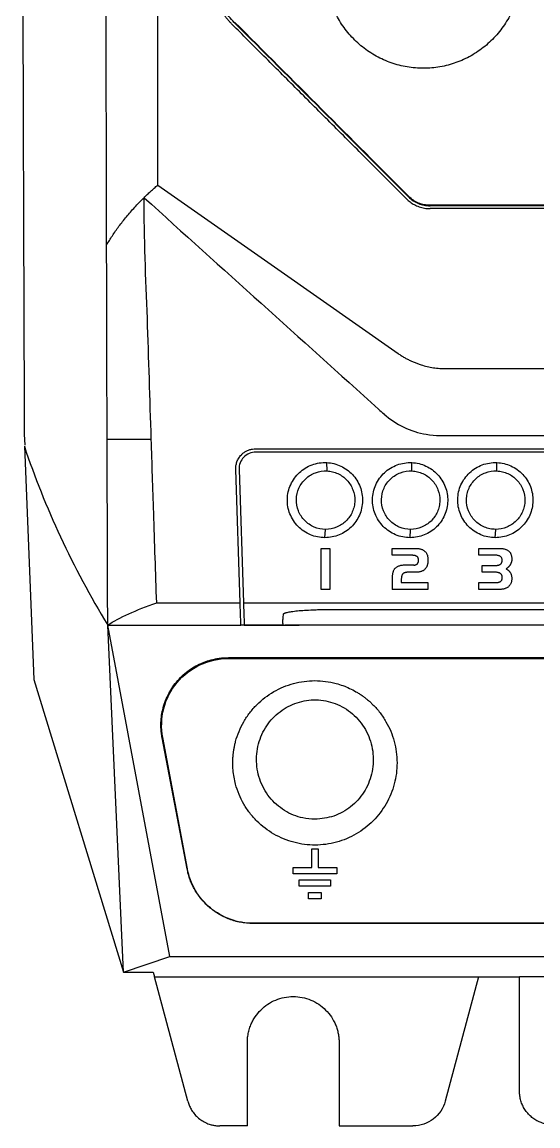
# Model space of a CAD drawing. Extents: x 86 to 639, y 68 to 658.
# Drawn here: x 287.3 to 318.3, y 308 to 374.1 of the extents above; entities that cross this region are included whole.
import ezdxf

# ---------------------------------------------------------------- set-up
doc = ezdxf.new("R2010")
doc.units = 0
doc.layers.get('0').update_dxf_attribs({"linetype": 'CONTINUOUS'})

msp = doc.modelspace()

# ---------------------------------------------------------------- linework, layer by layer
at = {"color": 7, "linetype": 'CONTINUOUS'}
for p, q in [((300.068, 374.104), (300.091, 374.126)), ((310.518, 363.654), (310.541, 363.676)), ((311.814, 363.149), (311.814, 363.118)), ((287.527, 348.783), (287.5, 349.432)), ((287.485, 348.713), (288.059, 334.749)), ((301.358, 348.564), (359.857, 348.564)), ((359.858, 348.364), (301.357, 348.364)), ((300.423, 339.342), (300.158, 347.324)), ((300.358, 347.331), (300.623, 339.342)), ((305.633, 347.236), (305.619, 347.735)), ((310.726, 347.236), (310.719, 347.736)), ((315.821, 347.237), (315.821, 347.736)), ((305.509, 343.238), (305.547, 343.738)), ((310.617, 343.238), (310.647, 343.738)), ((315.726, 343.238), (315.747, 343.738)), ((305.286, 340.136), (305.286, 342.598)), ((305.286, 342.598), (305.808, 342.598)), ((305.808, 342.598), (305.808, 340.136)), ((309.547, 342.182), (309.547, 342.598)), ((309.547, 342.598), (310.944, 342.598)), ((310.944, 342.598), (310.987, 342.598)), ((310.987, 342.598), (311.029, 342.596)), ((311.029, 342.596), (311.07, 342.592)), ((311.07, 342.592), (311.109, 342.588)), ((311.109, 342.588), (311.148, 342.583)), ((311.148, 342.583), (311.185, 342.576)), ((311.185, 342.576), (311.22, 342.568)), ((311.22, 342.568), (311.255, 342.559)), ((311.255, 342.559), (311.288, 342.548)), ((311.288, 342.548), (311.32, 342.536)), ((314.74, 342.189), (314.74, 342.598)), ((314.74, 342.598), (315.906, 342.598)), ((315.906, 342.598), (315.964, 342.598)), ((315.964, 342.598), (316.02, 342.595)), ((316.02, 342.595), (316.073, 342.592)), ((316.073, 342.592), (316.125, 342.587)), ((316.125, 342.587), (316.173, 342.58)), ((316.173, 342.58), (316.22, 342.572)), ((316.22, 342.572), (316.264, 342.562)), ((316.264, 342.562), (316.306, 342.552)), ((316.306, 342.552), (316.346, 342.539)), ((310.714, 342.182), (309.547, 342.182)), ((310.743, 342.182), (310.714, 342.182)), ((310.77, 342.181), (310.743, 342.182)), ((310.797, 342.179), (310.77, 342.181)), ((310.822, 342.177), (310.797, 342.179)), ((310.846, 342.174), (310.822, 342.177)), ((310.869, 342.17), (310.846, 342.174)), ((310.892, 342.166), (310.869, 342.17)), ((310.913, 342.162), (310.892, 342.166)), ((310.932, 342.156), (310.913, 342.162)), ((310.951, 342.15), (310.932, 342.156)), ((310.969, 342.143), (310.951, 342.15)), ((310.986, 342.136), (310.969, 342.143)), ((311.002, 342.128), (310.986, 342.136)), ((311.016, 342.12), (311.002, 342.128)), ((311.03, 342.11), (311.016, 342.12)), ((311.042, 342.101), (311.03, 342.11)), ((311.052, 342.092), (311.042, 342.101)), ((311.061, 342.082), (311.052, 342.092)), ((311.07, 342.071), (311.061, 342.082)), ((311.078, 342.06), (311.07, 342.071)), ((311.085, 342.048), (311.078, 342.06)), ((311.092, 342.035), (311.085, 342.048)), ((311.098, 342.022), (311.092, 342.035)), ((311.103, 342.008), (311.098, 342.022)), ((311.108, 341.993), (311.103, 342.008)), ((311.112, 341.978), (311.108, 341.993)), ((311.115, 341.962), (311.112, 341.978)), ((311.118, 341.945), (311.115, 341.962)), ((311.12, 341.928), (311.118, 341.945)), ((311.122, 341.91), (311.12, 341.928)), ((311.123, 341.891), (311.122, 341.91)), ((311.123, 341.872), (311.123, 341.891)), ((311.32, 342.536), (311.35, 342.523)), ((311.35, 342.523), (311.379, 342.509)), ((311.379, 342.509), (311.407, 342.493)), ((311.407, 342.493), (311.434, 342.477)), ((311.434, 342.477), (311.459, 342.459)), ((311.459, 342.459), (311.483, 342.44)), ((311.483, 342.44), (311.508, 342.417)), ((311.508, 342.417), (311.531, 342.393)), ((311.531, 342.393), (311.553, 342.368)), ((311.553, 342.368), (311.573, 342.341)), ((311.573, 342.341), (311.591, 342.313)), ((311.591, 342.313), (311.608, 342.284)), ((311.608, 342.284), (311.623, 342.252)), ((311.623, 342.252), (311.637, 342.22)), ((311.637, 342.22), (311.649, 342.186)), ((311.649, 342.186), (311.659, 342.15)), ((311.659, 342.15), (311.668, 342.113)), ((311.668, 342.113), (311.675, 342.075)), ((311.675, 342.075), (311.681, 342.035)), ((311.681, 342.035), (311.685, 341.994)), ((311.685, 341.994), (311.687, 341.951)), ((311.687, 341.951), (311.688, 341.907)), ((311.688, 341.907), (311.687, 341.863)), ((315.726, 342.189), (314.74, 342.189)), ((315.775, 342.188), (315.726, 342.189)), ((315.821, 342.184), (315.775, 342.188)), ((315.864, 342.178), (315.821, 342.184)), ((315.904, 342.17), (315.864, 342.178)), ((315.941, 342.158), (315.904, 342.17)), ((315.974, 342.145), (315.941, 342.158)), ((316.004, 342.129), (315.974, 342.145)), ((316.031, 342.111), (316.004, 342.129)), ((316.055, 342.091), (316.031, 342.111)), ((316.076, 342.068), (316.055, 342.091)), ((316.093, 342.042), (316.076, 342.068)), ((316.108, 342.014), (316.093, 342.042)), ((316.119, 341.984), (316.108, 342.014)), ((316.127, 341.951), (316.119, 341.984)), ((316.132, 341.916), (316.127, 341.951)), ((316.133, 341.879), (316.132, 341.916)), ((316.346, 342.539), (316.383, 342.525)), ((316.383, 342.525), (316.418, 342.51)), ((316.418, 342.51), (316.451, 342.493)), ((316.451, 342.493), (316.482, 342.475)), ((316.482, 342.475), (316.51, 342.455)), ((316.51, 342.455), (316.536, 342.434)), ((316.536, 342.434), (316.56, 342.411)), ((316.56, 342.411), (316.578, 342.391)), ((316.578, 342.391), (316.596, 342.369)), ((316.596, 342.369), (316.611, 342.346)), ((316.611, 342.346), (316.626, 342.322)), ((316.626, 342.322), (316.64, 342.297)), ((316.64, 342.297), (316.652, 342.27)), ((316.652, 342.27), (316.664, 342.243)), ((316.664, 342.243), (316.674, 342.214)), ((316.674, 342.214), (316.682, 342.183)), ((316.682, 342.183), (316.69, 342.152)), ((316.69, 342.152), (316.697, 342.119)), ((316.697, 342.119), (316.702, 342.086)), ((316.702, 342.086), (316.706, 342.051)), ((316.706, 342.051), (316.709, 342.015)), ((316.709, 342.015), (316.711, 341.977)), ((316.71, 341.898), (316.709, 341.878)), ((316.711, 341.918), (316.71, 341.898)), ((316.711, 341.977), (316.712, 341.939)), ((316.712, 341.939), (316.711, 341.918)), ((309.604, 341.233), (309.592, 341.2)), ((309.618, 341.264), (309.604, 341.233)), ((309.633, 341.294), (309.618, 341.264)), ((309.65, 341.322), (309.633, 341.294)), ((309.667, 341.348), (309.65, 341.322)), ((309.687, 341.372), (309.667, 341.348)), ((309.708, 341.395), (309.687, 341.372)), ((309.73, 341.416), (309.708, 341.395)), ((309.756, 341.438), (309.73, 341.416)), ((309.785, 341.459), (309.756, 341.438)), ((309.815, 341.477), (309.785, 341.459)), ((309.848, 341.495), (309.815, 341.477)), ((309.884, 341.511), (309.848, 341.495)), ((309.921, 341.526), (309.884, 341.511)), ((309.961, 341.539), (309.921, 341.526)), ((310.003, 341.551), (309.961, 341.539)), ((310.047, 341.562), (310.003, 341.551)), ((310.094, 341.571), (310.047, 341.562)), ((310.143, 341.579), (310.094, 341.571)), ((310.194, 341.585), (310.143, 341.579)), ((310.247, 341.59), (310.194, 341.585)), ((310.303, 341.594), (310.247, 341.59)), ((310.361, 341.596), (310.303, 341.594)), ((310.421, 341.596), (310.361, 341.596)), ((310.838, 341.596), (310.853, 341.597)), ((310.853, 341.597), (310.868, 341.597)), ((310.868, 341.597), (310.882, 341.599)), ((310.882, 341.599), (310.897, 341.601)), ((310.897, 341.601), (310.911, 341.603)), ((310.911, 341.603), (310.924, 341.607)), ((310.924, 341.607), (310.937, 341.61)), ((310.937, 341.61), (310.951, 341.615)), ((310.951, 341.615), (310.963, 341.62)), ((310.963, 341.62), (310.975, 341.625)), ((310.975, 341.625), (310.987, 341.631)), ((310.987, 341.631), (310.999, 341.638)), ((310.999, 341.638), (311.01, 341.645)), ((311.01, 341.645), (311.021, 341.653)), ((311.021, 341.653), (311.032, 341.661)), ((311.032, 341.661), (311.042, 341.67)), ((311.042, 341.67), (311.052, 341.68)), ((311.052, 341.68), (311.061, 341.69)), ((311.061, 341.69), (311.07, 341.7)), ((311.07, 341.7), (311.078, 341.711)), ((311.078, 341.711), (311.085, 341.722)), ((311.085, 341.722), (311.092, 341.733)), ((311.092, 341.733), (311.098, 341.745)), ((311.098, 341.745), (311.103, 341.758)), ((311.103, 341.758), (311.108, 341.77)), ((311.108, 341.77), (311.112, 341.784)), ((311.112, 341.784), (311.115, 341.797)), ((311.115, 341.797), (311.118, 341.811)), ((311.118, 341.811), (311.12, 341.826)), ((311.12, 341.826), (311.122, 341.84)), ((311.122, 341.84), (311.123, 341.856)), ((311.123, 341.856), (311.123, 341.872)), ((311.325, 341.229), (311.291, 341.216)), ((311.358, 341.244), (311.325, 341.229)), ((311.389, 341.261), (311.358, 341.244)), ((311.419, 341.279), (311.389, 341.261)), ((311.447, 341.299), (311.419, 341.279)), ((311.474, 341.32), (311.447, 341.299)), ((311.499, 341.343), (311.474, 341.32)), ((311.522, 341.367), (311.499, 341.343)), ((311.542, 341.391), (311.522, 341.367)), ((311.561, 341.415), (311.542, 341.391)), ((311.578, 341.442), (311.561, 341.415)), ((311.595, 341.469), (311.578, 341.442)), ((311.609, 341.498), (311.595, 341.469)), ((311.623, 341.529), (311.609, 341.498)), ((311.635, 341.561), (311.623, 341.529)), ((311.646, 341.594), (311.635, 341.561)), ((311.656, 341.628), (311.646, 341.594)), ((311.664, 341.664), (311.656, 341.628)), ((311.671, 341.701), (311.664, 341.664)), ((311.677, 341.739), (311.671, 341.701)), ((311.682, 341.779), (311.677, 341.739)), ((311.685, 341.82), (311.682, 341.779)), ((311.687, 341.863), (311.685, 341.82)), ((314.934, 341.166), (314.934, 341.575)), ((314.934, 341.575), (315.726, 341.575)), ((315.726, 341.575), (315.751, 341.575)), ((315.751, 341.575), (315.774, 341.576)), ((315.774, 341.576), (315.797, 341.577)), ((315.797, 341.577), (315.819, 341.579)), ((315.819, 341.579), (315.84, 341.581)), ((315.84, 341.581), (315.86, 341.584)), ((315.86, 341.584), (315.88, 341.587)), ((315.88, 341.587), (315.899, 341.591)), ((315.899, 341.591), (315.917, 341.595)), ((315.917, 341.595), (315.934, 341.6)), ((315.934, 341.6), (315.95, 341.605)), ((315.95, 341.605), (315.966, 341.611)), ((315.966, 341.611), (315.98, 341.617)), ((315.98, 341.617), (315.994, 341.624)), ((315.994, 341.624), (316.007, 341.631)), ((316.007, 341.631), (316.02, 341.639)), ((316.02, 341.639), (316.033, 341.648)), ((316.033, 341.648), (316.046, 341.659)), ((316.046, 341.659), (316.058, 341.67)), ((316.058, 341.67), (316.069, 341.681)), ((316.069, 341.681), (316.08, 341.694)), ((316.08, 341.694), (316.089, 341.707)), ((316.089, 341.707), (316.097, 341.721)), ((316.097, 341.721), (316.105, 341.736)), ((316.105, 341.736), (316.111, 341.751)), ((316.111, 341.751), (316.117, 341.767)), ((316.117, 341.767), (316.122, 341.784)), ((316.122, 341.784), (316.126, 341.801)), ((316.126, 341.801), (316.129, 341.82)), ((316.129, 341.82), (316.131, 341.838)), ((316.131, 341.838), (316.133, 341.858)), ((316.133, 341.858), (316.133, 341.879)), ((316.404, 341.383), (316.384, 341.367)), ((316.384, 341.367), (316.399, 341.358)), ((316.399, 341.358), (316.415, 341.35)), ((316.423, 341.398), (316.404, 341.383)), ((316.415, 341.35), (316.43, 341.34)), ((316.441, 341.414), (316.423, 341.398)), ((316.43, 341.34), (316.445, 341.331)), ((316.46, 341.43), (316.441, 341.414)), ((316.445, 341.331), (316.459, 341.321)), ((316.459, 341.321), (316.473, 341.31)), ((316.477, 341.446), (316.46, 341.43)), ((316.473, 341.31), (316.487, 341.3)), ((316.494, 341.462), (316.477, 341.446)), ((316.487, 341.3), (316.5, 341.289)), ((316.51, 341.479), (316.494, 341.462)), ((316.5, 341.289), (316.513, 341.277)), ((316.526, 341.495), (316.51, 341.479)), ((316.513, 341.277), (316.526, 341.265)), ((316.541, 341.512), (316.526, 341.495)), ((316.526, 341.265), (316.538, 341.253)), ((316.538, 341.253), (316.55, 341.241)), ((316.555, 341.529), (316.541, 341.512)), ((316.55, 341.241), (316.562, 341.228)), ((316.569, 341.546), (316.555, 341.529)), ((316.562, 341.228), (316.573, 341.215)), ((316.582, 341.563), (316.569, 341.546)), ((316.595, 341.581), (316.582, 341.563)), ((316.607, 341.598), (316.595, 341.581)), ((316.618, 341.616), (316.607, 341.598)), ((316.629, 341.633), (316.618, 341.616)), ((316.639, 341.651), (316.629, 341.633)), ((316.648, 341.669), (316.639, 341.651)), ((316.657, 341.688), (316.648, 341.669)), ((316.665, 341.706), (316.657, 341.688)), ((316.672, 341.725), (316.665, 341.706)), ((316.679, 341.743), (316.672, 341.725)), ((316.685, 341.762), (316.679, 341.743)), ((316.691, 341.781), (316.685, 341.762)), ((316.696, 341.8), (316.691, 341.781)), ((316.7, 341.82), (316.696, 341.8)), ((316.703, 341.839), (316.7, 341.82)), ((316.706, 341.859), (316.703, 341.839)), ((316.709, 341.878), (316.706, 341.859)), ((309.549, 340.968), (309.547, 340.923)), ((309.547, 340.923), (309.547, 340.877)), ((309.547, 340.877), (309.547, 340.136)), ((309.553, 341.011), (309.549, 340.968)), ((309.558, 341.052), (309.553, 341.011)), ((309.564, 341.091), (309.558, 341.052)), ((309.572, 341.129), (309.564, 341.091)), ((309.581, 341.166), (309.572, 341.129)), ((309.592, 341.2), (309.581, 341.166)), ((310.087, 340.739), (310.086, 340.704)), ((310.086, 340.704), (310.086, 340.552)), ((310.088, 340.773), (310.087, 340.739)), ((310.09, 340.805), (310.088, 340.773)), ((310.092, 340.836), (310.09, 340.805)), ((310.096, 340.865), (310.092, 340.836)), ((310.1, 340.892), (310.096, 340.865)), ((310.105, 340.918), (310.1, 340.892)), ((310.111, 340.942), (310.105, 340.918)), ((310.118, 340.965), (310.111, 340.942)), ((310.125, 340.986), (310.118, 340.965)), ((310.134, 341.006), (310.125, 340.986)), ((310.143, 341.024), (310.134, 341.006)), ((310.153, 341.04), (310.143, 341.024)), ((310.163, 341.055), (310.153, 341.04)), ((310.175, 341.068), (310.163, 341.055)), ((310.187, 341.08), (310.175, 341.068)), ((310.2, 341.09), (310.187, 341.08)), ((310.214, 341.1), (310.2, 341.09)), ((310.228, 341.109), (310.214, 341.1)), ((310.244, 341.117), (310.228, 341.109)), ((310.26, 341.125), (310.244, 341.117)), ((310.277, 341.132), (310.26, 341.125)), ((310.295, 341.138), (310.277, 341.132)), ((310.314, 341.144), (310.295, 341.138)), ((310.334, 341.149), (310.314, 341.144)), ((310.354, 341.154), (310.334, 341.149)), ((310.376, 341.157), (310.354, 341.154)), ((310.398, 341.161), (310.376, 341.157)), ((310.421, 341.163), (310.398, 341.161)), ((310.445, 341.165), (310.421, 341.163)), ((310.47, 341.166), (310.445, 341.165)), ((310.496, 341.166), (310.47, 341.166)), ((310.958, 341.166), (310.496, 341.166)), ((311.005, 341.167), (310.958, 341.166)), ((311.051, 341.169), (311.005, 341.167)), ((311.095, 341.173), (311.051, 341.169)), ((311.137, 341.178), (311.095, 341.173)), ((311.178, 341.185), (311.137, 341.178)), ((311.217, 341.194), (311.178, 341.185)), ((311.255, 341.204), (311.217, 341.194)), ((311.291, 341.216), (311.255, 341.204)), ((315.738, 341.166), (314.934, 341.166)), ((315.761, 341.166), (315.738, 341.166)), ((315.783, 341.165), (315.761, 341.166)), ((315.805, 341.163), (315.783, 341.165)), ((315.827, 341.161), (315.805, 341.163)), ((315.847, 341.159), (315.827, 341.161)), ((315.867, 341.155), (315.847, 341.159)), ((315.887, 341.151), (315.867, 341.155)), ((315.906, 341.147), (315.887, 341.151)), ((315.893, 340.558), (315.912, 340.563)), ((315.924, 341.142), (315.906, 341.147)), ((315.912, 340.563), (315.931, 340.567)), ((315.941, 341.136), (315.924, 341.142)), ((315.931, 340.567), (315.948, 340.572)), ((315.958, 341.13), (315.941, 341.136)), ((315.948, 340.572), (315.965, 340.578)), ((315.975, 341.123), (315.958, 341.13)), ((315.965, 340.578), (315.982, 340.585)), ((315.99, 341.116), (315.975, 341.123)), ((315.982, 340.585), (315.997, 340.591)), ((316.006, 341.108), (315.99, 341.116)), ((315.997, 340.591), (316.012, 340.599)), ((316.02, 341.099), (316.006, 341.108)), ((316.012, 340.599), (316.026, 340.607)), ((316.034, 341.09), (316.02, 341.099)), ((316.026, 340.607), (316.04, 340.616)), ((316.048, 341.08), (316.034, 341.09)), ((316.04, 340.616), (316.052, 340.625)), ((316.06, 341.07), (316.048, 341.08)), ((316.052, 340.625), (316.064, 340.635)), ((316.071, 341.059), (316.06, 341.07)), ((316.064, 340.635), (316.075, 340.645)), ((316.082, 341.047), (316.071, 341.059)), ((316.075, 340.645), (316.085, 340.657)), ((316.092, 341.034), (316.082, 341.047)), ((316.085, 340.657), (316.094, 340.669)), ((316.101, 341.021), (316.092, 341.034)), ((316.094, 340.669), (316.103, 340.682)), ((316.109, 341.008), (316.101, 341.021)), ((316.103, 340.682), (316.111, 340.696)), ((316.116, 340.994), (316.109, 341.008)), ((316.111, 340.696), (316.118, 340.711)), ((316.123, 340.978), (316.116, 340.994)), ((316.118, 340.711), (316.124, 340.726)), ((316.128, 340.963), (316.123, 340.978)), ((316.124, 340.726), (316.129, 340.742)), ((316.133, 340.946), (316.128, 340.963)), ((316.129, 340.742), (316.133, 340.759)), ((316.137, 340.93), (316.133, 340.946)), ((316.133, 340.759), (316.137, 340.777)), ((316.14, 340.912), (316.137, 340.93)), ((316.137, 340.777), (316.14, 340.795)), ((316.142, 340.894), (316.14, 340.912)), ((316.14, 340.795), (316.142, 340.815)), ((316.143, 340.875), (316.142, 340.894)), ((316.142, 340.815), (316.143, 340.835)), ((316.144, 340.856), (316.143, 340.875)), ((316.143, 340.835), (316.144, 340.856)), ((316.573, 341.215), (316.584, 341.201)), ((316.584, 341.201), (316.595, 341.187)), ((316.595, 341.187), (316.609, 341.166)), ((316.609, 341.166), (316.622, 341.145)), ((316.622, 341.145), (316.635, 341.124)), ((316.635, 341.124), (316.646, 341.102)), ((316.646, 341.102), (316.657, 341.079)), ((316.657, 341.079), (316.666, 341.055)), ((316.666, 341.055), (316.675, 341.031)), ((316.675, 341.031), (316.683, 341.007)), ((316.689, 340.593), (316.68, 340.558)), ((316.683, 341.007), (316.689, 340.982)), ((316.689, 340.982), (316.695, 340.957)), ((316.698, 340.63), (316.689, 340.593)), ((316.695, 340.957), (316.7, 340.931)), ((316.704, 340.669), (316.698, 340.63)), ((316.7, 340.931), (316.704, 340.904)), ((316.704, 340.904), (316.707, 340.877)), ((316.708, 340.708), (316.704, 340.669)), ((316.707, 340.877), (316.71, 340.849)), ((316.711, 340.749), (316.708, 340.708)), ((316.71, 340.849), (316.711, 340.821)), ((316.711, 340.821), (316.712, 340.792)), ((316.712, 340.792), (316.711, 340.749)), ((305.808, 340.136), (305.286, 340.136)), ((311.677, 340.136), (309.547, 340.136)), ((310.086, 340.552), (311.677, 340.552)), ((311.677, 340.552), (311.677, 340.136)), ((314.74, 340.136), (314.74, 340.545)), ((314.74, 340.545), (315.738, 340.545)), ((315.957, 340.136), (314.74, 340.136)), ((315.738, 340.545), (315.762, 340.545)), ((315.762, 340.545), (315.786, 340.546)), ((315.786, 340.546), (315.809, 340.547)), ((315.809, 340.547), (315.831, 340.549)), ((315.831, 340.549), (315.852, 340.552)), ((315.852, 340.552), (315.873, 340.555)), ((315.873, 340.555), (315.893, 340.558)), ((315.998, 340.136), (315.957, 340.136)), ((316.038, 340.138), (315.998, 340.136)), ((316.077, 340.141), (316.038, 340.138)), ((316.115, 340.145), (316.077, 340.141)), ((316.152, 340.15), (316.115, 340.145)), ((316.188, 340.156), (316.152, 340.15)), ((316.223, 340.163), (316.188, 340.156)), ((316.257, 340.172), (316.223, 340.163)), ((316.289, 340.181), (316.257, 340.172)), ((316.32, 340.192), (316.289, 340.181)), ((316.351, 340.204), (316.32, 340.192)), ((316.38, 340.217), (316.351, 340.204)), ((316.408, 340.231), (316.38, 340.217)), ((316.435, 340.247), (316.408, 340.231)), ((316.461, 340.263), (316.435, 340.247)), ((316.486, 340.281), (316.461, 340.263)), ((316.513, 340.302), (316.486, 340.281)), ((316.539, 340.325), (316.513, 340.302)), ((316.563, 340.349), (316.539, 340.325)), ((316.585, 340.375), (316.563, 340.349)), ((316.605, 340.401), (316.585, 340.375)), ((316.623, 340.43), (316.605, 340.401)), ((316.64, 340.46), (316.623, 340.43)), ((316.655, 340.491), (316.64, 340.46)), ((316.668, 340.524), (316.655, 340.491)), ((316.68, 340.558), (316.668, 340.524)), ((292.485, 337.998), (300.467, 337.998)), ((296.213, 318.138), (292.485, 337.998)), ((293.42, 317.208), (292.485, 337.998)), ((303.019, 337.998), (300.467, 337.998)), ((358.981, 337.998), (303.108, 337.998)), ((358.119, 337.997), (303.973, 337.997)), ((299.716, 336.051), (357.515, 336.051)), ((299.716, 336.051), (299.716, 335.998)), ((299.716, 335.998), (357.515, 335.998)), ((288.059, 334.749), (293.42, 317.208)), ((295.745, 331.253), (295.785, 331.26)), ((297.241, 323.396), (295.745, 331.253)), ((297.26, 323.4), (295.785, 331.26)), ((304.719, 324.606), (305.094, 324.606)), ((304.719, 323.481), (304.719, 324.606)), ((305.094, 324.606), (305.094, 323.481)), ((297.241, 323.396), (297.26, 323.4)), ((303.594, 323.106), (303.594, 323.481)), ((303.594, 323.481), (304.719, 323.481)), ((305.094, 323.481), (306.219, 323.481)), ((306.219, 323.481), (306.219, 323.106)), ((306.219, 323.106), (303.594, 323.106)), ((303.969, 322.356), (303.969, 322.731)), ((303.969, 322.731), (305.844, 322.731)), ((305.844, 322.731), (305.844, 322.356)), ((305.844, 322.356), (303.969, 322.356)), ((304.531, 321.606), (304.531, 321.981)), ((304.531, 321.981), (305.281, 321.981)), ((305.281, 321.606), (304.531, 321.606)), ((305.281, 321.981), (305.281, 321.606)), ((301.192, 320.127), (301.192, 320.138)), ((356.039, 320.138), (301.192, 320.138)), ((356.039, 320.127), (301.192, 320.127)), ((293.42, 317.208), (296.213, 318.138)), ((296.213, 318.138), (361, 318.138)), ((295.288, 316.928), (314.715, 316.928)), ((297.284, 309.481), (295.288, 316.928)), ((314.715, 316.928), (312.719, 309.481)), ((317.177, 310.068), (317.177, 316.928)), ((340.037, 316.928), (317.177, 316.928)), ((300.857, 307.998), (300.857, 312.998)), ((306.357, 312.998), (306.357, 307.998)), ((300.857, 307.998), (299.216, 307.998)), ((306.357, 307.998), (310.787, 307.998))]:
    msp.add_line(p, q, dxfattribs=at)
for p, q in [((302.974, 338.105), (302.974, 337.998)), ((293.42, 317.208), (295.208, 317.208)), ((295.208, 317.208), (295.288, 316.928)), ((314.715, 316.928), (317.177, 316.928))]:
    msp.add_line(p, q)
at = {"color": 7, "linetype": 'CONTINUOUS', "flags": 128}
msp.add_lwpolyline([(295.485, 364.364), (302.683, 359.325), (309.903, 354.268)], dxfattribs=at)
at = {"color": 7, "linetype": 'CONTINUOUS'}
for points, knots in [([(295.485, 364.364), (295.485, 365.089), (295.485, 366.655), (295.485, 369.177), (295.485, 372.046), (295.485, 375.263), (295.485, 378.828), (295.485, 382.74), (295.485, 387), (295.485, 391.608), (295.485, 396.563), (295.485, 401.865), (295.486, 406.819), (295.486, 411.308), (295.486, 415.217), (295.486, 419.124), (295.486, 423.029), (295.486, 426.931), (295.486, 430.83), (295.486, 434.725), (295.486, 438.616), (295.486, 442.502), (295.485, 446.385), (295.485, 448.968), (295.485, 450.26)], [0, 0, 0, 0, 0.0252983, 0.0546273, 0.0879869, 0.1253769, 0.1667975, 0.2122489, 0.2617316, 0.3152469, 0.3727966, 0.4343818, 0.5000013, 0.545461, 0.5909202, 0.6363784, 0.6818353, 0.7272907, 0.7727445, 0.8181969, 0.8636482, 0.9090987, 0.9545491, 1, 1, 1, 1]), ([(292.417, 360.769), (292.416, 361.328), (292.413, 362.492), (292.409, 364.307), (292.405, 366.261), (292.401, 368.354), (292.396, 370.586), (292.392, 372.957), (292.388, 375.467), (292.384, 378.117), (292.379, 381.542), (292.374, 385.741), (292.37, 390.712), (292.367, 395.814), (292.366, 400.49), (292.366, 404.695), (292.367, 408.387), (292.369, 412.077), (292.371, 415.767), (292.374, 419.455), (292.378, 423.14), (292.382, 426.823), (292.387, 430.503), (292.393, 434.18), (292.399, 437.852), (292.404, 440.297), (292.406, 441.519)], [0, 0, 0, 0, 0.020898, 0.043502, 0.067812, 0.093828, 0.121551, 0.150979, 0.182113, 0.214953, 0.249498, 0.309369, 0.370826, 0.433869, 0.498501, 0.544091, 0.589683, 0.635276, 0.68087, 0.726464, 0.772058, 0.817651, 0.863243, 0.908833, 0.954419, 1, 1, 1, 1]), ([(287.5, 349.432), (287.497, 350.251), (287.491, 351.876), (287.482, 354.298), (287.473, 356.687), (287.465, 359.042), (287.457, 361.364), (287.449, 363.652), (287.435, 367.795), (287.417, 373.712), (287.396, 381.341), (287.378, 388.726), (287.367, 394.492), (287.36, 398.71), (287.356, 401.437), (287.352, 404.139), (287.349, 406.817), (287.348, 408.595), (287.347, 409.48)], [0, 0, 0, 0, 0.041372, 0.082141, 0.122308, 0.161873, 0.200839, 0.239205, 0.276972, 0.409013, 0.535936, 0.658276, 0.77694, 0.822429, 0.867476, 0.912083, 0.956257, 1, 1, 1, 1]), ([(299.95, 373.985), (299.904, 374.032), (299.812, 374.126), (299.681, 374.274), (299.556, 374.426), (299.437, 374.583), (299.269, 374.825), (299.067, 375.161), (298.858, 375.602), (298.693, 376.063), (298.587, 376.486), (298.525, 376.863), (298.491, 377.191), (298.487, 377.41), (298.485, 377.52)], [0, 0, 0, 0, 0.05048, 0.100794, 0.151019, 0.201237, 0.251526, 0.375866, 0.500085, 0.624339, 0.748588, 0.832355, 0.916035, 1, 1, 1, 1]), ([(300.069, 374.104), (299.857, 374.341), (299.435, 374.813), (298.996, 375.659), (298.707, 376.569), (298.671, 377.202), (298.653, 377.52)], [0, 0, 0, 0, 0.251469, 0.500073, 0.748619, 1, 1, 1, 1]), ([(317.019, 375.554), (316.906, 375.235), (316.68, 374.6), (316.143, 373.742), (315.487, 372.983), (314.708, 372.351), (313.838, 371.858), (312.899, 371.524), (311.92, 371.352), (310.928, 371.35), (309.951, 371.513), (309.016, 371.841), (308.147, 372.319), (307.371, 372.939), (306.703, 373.681), (306.171, 374.526), (305.898, 375.17), (305.79, 375.515), (305.781, 375.543)], [0, 0, 0, 0, 0.0674983, 0.1342106, 0.2009212, 0.2674503, 0.3339777, 0.4001167, 0.4662547, 0.5320991, 0.5979438, 0.6637221, 0.729502, 0.7954721, 0.8614442, 0.9277786, 0.9941144, 1, 1, 1, 1]), ([(310.399, 363.535), (310.016, 363.919), (309.256, 364.678), (308.129, 365.805), (307.026, 366.909), (305.945, 367.989), (304.889, 369.046), (303.856, 370.079), (302.846, 371.089), (301.86, 372.075), (300.897, 373.038), (300.263, 373.672), (299.95, 373.985)], [0, 0, 0, 0, 0.109978, 0.21773, 0.323261, 0.426574, 0.527671, 0.626554, 0.723227, 0.817691, 0.909948, 1, 1, 1, 1]), ([(310.518, 363.654), (308.779, 365.395), (305.292, 368.884), (301.812, 372.361), (300.068, 374.104)], [0, 0, 0, 0, 0.4989844, 1, 1, 1, 1]), ([(310.541, 363.676), (308.801, 365.417), (305.315, 368.906), (301.835, 372.384), (300.091, 374.126)], [0, 0, 0, 0, 0.498982, 1, 1, 1, 1]), ([(294.661, 363.606), (294.726, 363.669), (294.855, 363.795), (295.058, 363.984), (295.267, 364.174), (295.412, 364.301), (295.485, 364.364)], [0, 0, 0, 0, 0.247101, 0.496133, 0.747098, 1, 1, 1, 1]), ([(292.417, 360.769), (292.472, 360.862), (292.582, 361.049), (292.763, 361.33), (292.954, 361.612), (293.158, 361.895), (293.375, 362.178), (293.604, 362.463), (293.847, 362.748), (294.104, 363.034), (294.374, 363.32), (294.565, 363.511), (294.661, 363.606)], [0, 0, 0, 0, 0.097348, 0.195288, 0.293817, 0.392935, 0.492641, 0.592935, 0.693817, 0.795288, 0.897348, 1, 1, 1, 1]), ([(294.661, 363.606), (299.344, 359.39), (304.035, 355.168), (308.836, 350.842), (308.943, 350.745), (309.051, 350.648)], [0, 0, 0, 0, 3.802972, 3.802972, 3.89016, 3.89016, 3.89016, 3.89016]), ([(310.399, 363.535), (310.433, 363.503), (310.502, 363.437), (310.614, 363.347), (310.736, 363.262), (310.866, 363.186), (311.006, 363.117), (311.154, 363.059), (311.31, 363.012), (311.472, 362.976), (311.641, 362.954), (311.756, 362.951), (311.814, 362.949)], [0, 0, 0, 0, 0.089244, 0.180866, 0.274872, 0.371266, 0.470053, 0.571236, 0.674819, 0.780805, 0.889198, 1, 1, 1, 1]), ([(310.518, 363.654), (310.609, 363.574), (310.788, 363.413), (311.109, 363.247), (311.454, 363.138), (311.693, 363.124), (311.814, 363.118)], [0, 0, 0, 0, 0.25116, 0.49979, 0.748543, 1, 1, 1, 1]), ([(311.814, 363.149), (311.695, 363.156), (311.46, 363.169), (311.121, 363.277), (310.806, 363.44), (310.629, 363.597), (310.541, 363.677)], [0, 0, 0, 0, 0.251472, 0.500214, 0.748832, 1, 1, 1, 1]), ([(328.607, 363.149), (325.808, 363.149), (320.202, 363.149), (314.613, 363.149), (311.814, 363.149)], [0, 0, 0, 0, 0.499113, 1, 1, 1, 1]), ([(324.107, 363.118), (322.053, 363.118), (317.949, 363.118), (313.857, 363.118), (311.814, 363.118)], [0, 0, 0, 0, 0.5005051, 1, 1, 1, 1]), ([(328.607, 362.949), (328.174, 362.949), (327.309, 362.949), (326.012, 362.949), (324.716, 362.949), (323.421, 362.949), (322.127, 362.949), (320.834, 362.949), (319.541, 362.949), (318.25, 362.949), (316.96, 362.949), (315.672, 362.949), (314.384, 362.949), (313.098, 362.949), (312.242, 362.949), (311.814, 362.949)], [0, 0, 0, 0, 0.077159, 0.154278, 0.231357, 0.308396, 0.385396, 0.462357, 0.539279, 0.616162, 0.693007, 0.769813, 0.84658, 0.923309, 1, 1, 1, 1]), ([(309.903, 354.269), (309.964, 354.227), (310.085, 354.145), (310.272, 354.032), (310.463, 353.927), (310.659, 353.83), (310.859, 353.743), (311.062, 353.664), (311.321, 353.576), (311.637, 353.489), (312.011, 353.418), (312.39, 353.373), (312.644, 353.367), (312.771, 353.364)], [0, 0, 0, 0, 0.071863, 0.143379, 0.214687, 0.285926, 0.357236, 0.428755, 0.500621, 0.625726, 0.750171, 0.874686, 1, 1, 1, 1]), ([(312.771, 353.364), (313.209, 353.364), (314.084, 353.364), (315.399, 353.364), (316.715, 353.364), (318.032, 353.364), (319.35, 353.364), (320.67, 353.364), (321.99, 353.364), (323.312, 353.365), (324.634, 353.365), (325.958, 353.365), (327.282, 353.365), (328.165, 353.365), (328.607, 353.365)], [0, 0, 0, 0, 0.083103, 0.166248, 0.249434, 0.332663, 0.415932, 0.499244, 0.582597, 0.665993, 0.749431, 0.832911, 0.916434, 1, 1, 1, 1]), ([(309.051, 350.648), (309.051, 350.647), (309.051, 350.647), (309.757, 350.011), (310.649, 349.588), (311.853, 349.386), (312.125, 349.363), (312.397, 349.363), (312.398, 349.363), (312.398, 349.363)], [3.8901602, 3.8901602, 3.8901602, 3.8901602, 3.8902789, 3.8902789, 4.4621868, 4.4621868, 4.6260428, 4.6260428, 4.6261571, 4.6261571, 4.6261571, 4.6261571]), ([(295.42, 339.342), (295.359, 341.139), (295.249, 344.404), (295.143, 347.669), (295.095, 349.138)], [0, 0, 0, 0, 0.550271, 1, 1, 1, 1]), ([(300.158, 347.324), (300.158, 347.363), (300.157, 347.44), (300.171, 347.555), (300.195, 347.668), (300.243, 347.821), (300.334, 348.008), (300.475, 348.187), (300.628, 348.323), (300.786, 348.425), (300.963, 348.504), (301.158, 348.555), (301.291, 348.561), (301.358, 348.564)], [0, 0, 0, 0, 0.060347, 0.120102, 0.179832, 0.240102, 0.369953, 0.500063, 0.593729, 0.68761, 0.792131, 0.895279, 1, 1, 1, 1]), ([(301.357, 348.364), (301.223, 348.364), (301.091, 348.337), (300.845, 348.233), (300.732, 348.156), (300.547, 347.965), (300.473, 347.85), (300.377, 347.601), (300.353, 347.466), (300.358, 347.331)], [0, 0, 0, 0, 0.25, 0.25, 0.5, 0.5, 0.75, 0.75, 1, 1, 1, 1]), ([(305.509, 343.238), (305.358, 343.238), (305.21, 343.253), (304.918, 343.312), (304.773, 343.356), (304.497, 343.472), (304.366, 343.543), (304.119, 343.711), (304.002, 343.808), (303.689, 344.128), (303.522, 344.385), (303.357, 344.801), (303.316, 344.947), (303.263, 345.243), (303.252, 345.392), (303.259, 345.691), (303.278, 345.842), (303.345, 346.134), (303.392, 346.275), (303.578, 346.687), (303.756, 346.933), (304.086, 347.24), (304.205, 347.33), (304.46, 347.485), (304.597, 347.551), (305.017, 347.704), (305.318, 347.75), (305.619, 347.735)], [0, 0, 0, 0, 0.0625, 0.0625, 0.125, 0.125, 0.1875, 0.1875, 0.25, 0.25, 0.375, 0.375, 0.4375, 0.4375, 0.5, 0.5, 0.5625, 0.5625, 0.625, 0.625, 0.75, 0.75, 0.8125, 0.8125, 0.875, 0.875, 1, 1, 1, 1]), ([(305.547, 343.738), (305.313, 343.738), (305.081, 343.785), (304.655, 343.965), (304.456, 344.101), (304.133, 344.432), (304.003, 344.632), (303.834, 345.064), (303.792, 345.301), (303.804, 345.765), (303.857, 345.998), (304.001, 346.315), (304.06, 346.418), (304.196, 346.606), (304.272, 346.693), (304.529, 346.93), (304.73, 347.053), (305.168, 347.212), (305.399, 347.248), (305.633, 347.236)], [0, 0, 0, 0, 0.125, 0.125, 0.25, 0.25, 0.375, 0.375, 0.5, 0.5, 0.625, 0.625, 0.6875, 0.6875, 0.75, 0.75, 0.875, 0.875, 1, 1, 1, 1]), ([(305.619, 347.735), (305.765, 347.728), (305.908, 347.707), (306.189, 347.638), (306.328, 347.589), (306.591, 347.467), (306.715, 347.394), (306.95, 347.224), (307.06, 347.126), (307.356, 346.81), (307.513, 346.557), (307.718, 346.017), (307.769, 345.723), (307.759, 345.289), (307.741, 345.143), (307.678, 344.859), (307.633, 344.722), (307.516, 344.456), (307.445, 344.327), (307.28, 344.089), (307.187, 343.979), (306.873, 343.674), (306.628, 343.513), (306.223, 343.349), (306.084, 343.308), (305.801, 343.253), (305.655, 343.238), (305.509, 343.238)], [0, 0, 0, 0, 0.0625, 0.0625, 0.125, 0.125, 0.1875, 0.1875, 0.25, 0.25, 0.375, 0.375, 0.5, 0.5, 0.5625, 0.5625, 0.625, 0.625, 0.6875, 0.6875, 0.75, 0.75, 0.875, 0.875, 0.9375, 0.9375, 1, 1, 1, 1]), ([(305.633, 347.236), (305.747, 347.23), (305.858, 347.214), (306.075, 347.16), (306.182, 347.123), (306.387, 347.028), (306.484, 346.971), (306.666, 346.839), (306.752, 346.763), (306.905, 346.598), (306.973, 346.509), (307.093, 346.317), (307.143, 346.214), (307.263, 345.899), (307.302, 345.671), (307.294, 345.333), (307.28, 345.22), (307.231, 344.999), (307.196, 344.892), (307.106, 344.685), (307.05, 344.585), (306.922, 344.4), (306.85, 344.314), (306.607, 344.077), (306.416, 343.952), (305.996, 343.781), (305.774, 343.738), (305.547, 343.738)], [0, 0, 0, 0, 0.0625, 0.0625, 0.125, 0.125, 0.1875, 0.1875, 0.25, 0.25, 0.3125, 0.3125, 0.375, 0.375, 0.5, 0.5, 0.5625, 0.5625, 0.625, 0.625, 0.6875, 0.6875, 0.75, 0.75, 0.875, 0.875, 1, 1, 1, 1]), ([(310.617, 343.238), (310.466, 343.238), (310.318, 343.253), (310.027, 343.312), (309.882, 343.356), (309.606, 343.472), (309.475, 343.543), (309.228, 343.71), (309.111, 343.807), (308.799, 344.126), (308.632, 344.383), (308.467, 344.798), (308.425, 344.944), (308.372, 345.239), (308.361, 345.388), (308.367, 345.686), (308.386, 345.837), (308.452, 346.129), (308.499, 346.27), (308.683, 346.682), (308.86, 346.928), (309.189, 347.235), (309.307, 347.325), (309.561, 347.481), (309.698, 347.548), (310.117, 347.702), (310.418, 347.749), (310.719, 347.736)], [0, 0, 0, 0, 0.0625, 0.0625, 0.125, 0.125, 0.1875, 0.1875, 0.25, 0.25, 0.375, 0.375, 0.4375, 0.4375, 0.5, 0.5, 0.5625, 0.5625, 0.625, 0.625, 0.75, 0.75, 0.8125, 0.8125, 0.875, 0.875, 1, 1, 1, 1]), ([(310.647, 343.738), (310.413, 343.738), (310.182, 343.785), (309.756, 343.965), (309.556, 344.1), (309.233, 344.431), (309.104, 344.631), (308.934, 345.061), (308.892, 345.298), (308.903, 345.761), (308.956, 345.993), (309.098, 346.311), (309.157, 346.413), (309.292, 346.602), (309.368, 346.688), (309.624, 346.927), (309.824, 347.05), (310.262, 347.211), (310.493, 347.247), (310.726, 347.236)], [0, 0, 0, 0, 0.125, 0.125, 0.25, 0.25, 0.375, 0.375, 0.5, 0.5, 0.625, 0.625, 0.6875, 0.6875, 0.75, 0.75, 0.875, 0.875, 1, 1, 1, 1]), ([(310.719, 347.736), (310.865, 347.729), (311.009, 347.709), (311.29, 347.641), (311.429, 347.592), (311.693, 347.47), (311.818, 347.397), (312.053, 347.228), (312.164, 347.131), (312.461, 346.814), (312.619, 346.562), (312.826, 346.022), (312.877, 345.728), (312.867, 345.294), (312.85, 345.147), (312.787, 344.863), (312.743, 344.726), (312.627, 344.459), (312.555, 344.33), (312.391, 344.092), (312.297, 343.981), (311.983, 343.675), (311.738, 343.514), (311.332, 343.349), (311.194, 343.308), (310.91, 343.253), (310.764, 343.238), (310.617, 343.238)], [0, 0, 0, 0, 0.0625, 0.0625, 0.125, 0.125, 0.1875, 0.1875, 0.25, 0.25, 0.375, 0.375, 0.5, 0.5, 0.5625, 0.5625, 0.625, 0.625, 0.6875, 0.6875, 0.75, 0.75, 0.875, 0.875, 0.9375, 0.9375, 1, 1, 1, 1]), ([(310.726, 347.236), (310.84, 347.231), (310.951, 347.215), (311.169, 347.162), (311.277, 347.125), (311.482, 347.03), (311.579, 346.973), (311.762, 346.842), (311.848, 346.766), (312.002, 346.601), (312.071, 346.512), (312.191, 346.32), (312.242, 346.218), (312.362, 345.903), (312.402, 345.674), (312.394, 345.337), (312.381, 345.223), (312.332, 345.002), (312.297, 344.895), (312.208, 344.688), (312.152, 344.587), (312.024, 344.402), (311.952, 344.316), (311.709, 344.078), (311.518, 343.953), (311.097, 343.782), (310.875, 343.738), (310.647, 343.738)], [0, 0, 0, 0, 0.0625, 0.0625, 0.125, 0.125, 0.1875, 0.1875, 0.25, 0.25, 0.3125, 0.3125, 0.375, 0.375, 0.5, 0.5, 0.5625, 0.5625, 0.625, 0.625, 0.6875, 0.6875, 0.75, 0.75, 0.875, 0.875, 1, 1, 1, 1]), ([(315.726, 343.238), (315.575, 343.238), (315.427, 343.253), (315.135, 343.312), (314.99, 343.356), (314.715, 343.472), (314.584, 343.542), (314.337, 343.71), (314.22, 343.807), (313.908, 344.126), (313.74, 344.382), (313.576, 344.796), (313.534, 344.942), (313.481, 345.237), (313.469, 345.385), (313.476, 345.683), (313.494, 345.834), (313.559, 346.125), (313.605, 346.266), (313.789, 346.677), (313.965, 346.924), (314.293, 347.231), (314.411, 347.322), (314.664, 347.479), (314.801, 347.545), (315.22, 347.701), (315.52, 347.749), (315.821, 347.736)], [0, 0, 0, 0, 0.0625, 0.0625, 0.125, 0.125, 0.1875, 0.1875, 0.25, 0.25, 0.375, 0.375, 0.4375, 0.4375, 0.5, 0.5, 0.5625, 0.5625, 0.625, 0.625, 0.75, 0.75, 0.8125, 0.8125, 0.875, 0.875, 1, 1, 1, 1]), ([(315.747, 343.738), (315.63, 343.738), (315.515, 343.75), (315.289, 343.795), (315.176, 343.83), (314.962, 343.92), (314.861, 343.975), (314.669, 344.105), (314.578, 344.181), (314.336, 344.428), (314.206, 344.628), (314.035, 345.058), (313.993, 345.292), (314, 345.639), (314.014, 345.757), (314.065, 345.983), (314.101, 346.093), (314.196, 346.306), (314.254, 346.408), (314.389, 346.597), (314.465, 346.684), (314.719, 346.923), (314.919, 347.047), (315.356, 347.21), (315.587, 347.246), (315.821, 347.237)], [0, 0, 0, 0, 0.0625, 0.0625, 0.125, 0.125, 0.1875, 0.1875, 0.25, 0.25, 0.375, 0.375, 0.5, 0.5, 0.5625, 0.5625, 0.625, 0.625, 0.6875, 0.6875, 0.75, 0.75, 0.875, 0.875, 1, 1, 1, 1]), ([(315.821, 347.736), (315.968, 347.73), (316.111, 347.71), (316.393, 347.642), (316.532, 347.594), (316.797, 347.473), (316.922, 347.4), (317.158, 347.231), (317.269, 347.134), (317.567, 346.818), (317.726, 346.565), (317.933, 346.025), (317.985, 345.731), (317.976, 345.297), (317.959, 345.15), (317.897, 344.866), (317.852, 344.728), (317.736, 344.462), (317.665, 344.333), (317.501, 344.094), (317.407, 343.983), (317.093, 343.676), (316.848, 343.515), (316.442, 343.35), (316.303, 343.309), (316.019, 343.253), (315.872, 343.238), (315.726, 343.238)], [0, 0, 0, 0, 0.0625, 0.0625, 0.125, 0.125, 0.1875, 0.1875, 0.25, 0.25, 0.375, 0.375, 0.5, 0.5, 0.5625, 0.5625, 0.625, 0.625, 0.6875, 0.6875, 0.75, 0.75, 0.875, 0.875, 0.9375, 0.9375, 1, 1, 1, 1]), ([(315.821, 347.237), (315.935, 347.232), (316.047, 347.216), (316.265, 347.164), (316.373, 347.126), (316.579, 347.032), (316.676, 346.975), (316.859, 346.844), (316.946, 346.768), (317.1, 346.604), (317.169, 346.515), (317.29, 346.323), (317.341, 346.221), (317.462, 345.905), (317.502, 345.677), (317.495, 345.339), (317.481, 345.225), (317.433, 345.004), (317.398, 344.897), (317.309, 344.69), (317.253, 344.589), (317.125, 344.404), (317.053, 344.317), (316.81, 344.079), (316.619, 343.954), (316.198, 343.782), (315.975, 343.738), (315.747, 343.738)], [0, 0, 0, 0, 0.0625, 0.0625, 0.125, 0.125, 0.1875, 0.1875, 0.25, 0.25, 0.3125, 0.3125, 0.375, 0.375, 0.5, 0.5, 0.5625, 0.5625, 0.625, 0.625, 0.6875, 0.6875, 0.75, 0.75, 0.875, 0.875, 1, 1, 1, 1]), ([(300.467, 338.009), (300.459, 338.229), (300.448, 338.562), (300.435, 339.007), (300.427, 339.233), (300.423, 339.342)], [0, 0, 0, 0, 0.499996, 0.759104, 1, 1, 1, 1]), ([(300.623, 339.342), (310.596, 339.342), (320.61, 339.342), (335.633, 339.342), (340.636, 339.342), (350.626, 339.342), (355.613, 339.342), (360.593, 339.342)], [0, 0, 0, 0, 0.5, 0.5, 0.75, 0.75, 1, 1, 1, 1]), ([(300.623, 339.342), (300.628, 339.201), (300.638, 338.908), (300.653, 338.461), (300.662, 338.156), (300.667, 337.998)], [0, 0, 0, 0, 0.309618, 0.643319, 1, 1, 1, 1]), ([(302.974, 338.105), (302.982, 338.198), (302.998, 338.382), (303.015, 338.566), (303.022, 338.656)], [0, 0, 0, 0, 0.508544, 1, 1, 1, 1]), ([(303.022, 338.656), (303.023, 338.662), (303.025, 338.672), (303.04, 338.688), (303.062, 338.704), (303.094, 338.72), (303.135, 338.735), (303.185, 338.75), (303.292, 338.778), (303.493, 338.815), (303.848, 338.858), (304.281, 338.892), (304.698, 338.914), (305.052, 338.926), (305.327, 338.932), (305.607, 338.936), (305.795, 338.937), (305.89, 338.937)], [0, 0, 0, 0, 0.035726, 0.071268, 0.106745, 0.142272, 0.177965, 0.213934, 0.250289, 0.375959, 0.50002, 0.624407, 0.749772, 0.813237, 0.875686, 0.937728, 1, 1, 1, 1]), ([(305.89, 338.937), (306.665, 338.936), (308.229, 338.936), (310.596, 338.935), (313.007, 338.934), (315.462, 338.933), (317.959, 338.932), (320.499, 338.931), (323.081, 338.931), (325.706, 338.931), (328.374, 338.93), (331.665, 338.93), (335.527, 338.93), (339.905, 338.93), (344.161, 338.931), (348.296, 338.931), (352.309, 338.933), (354.943, 338.934), (356.24, 338.934)], [0, 0, 0, 0, 0.046189, 0.09323, 0.14112, 0.189859, 0.239445, 0.289876, 0.341151, 0.393267, 0.446223, 0.500016, 0.589309, 0.676229, 0.760767, 0.842913, 0.92266, 1, 1, 1, 1]), ([(300.667, 337.998), (300.913, 337.998), (301.464, 337.998), (302.566, 337.998), (303.422, 337.998), (303.973, 337.999)], [0, 0, 0, 0, 0.2227873, 0.5000034, 1, 1, 1, 1]), ([(295.745, 331.253), (295.733, 331.32), (295.71, 331.453), (295.688, 331.655), (295.675, 331.858), (295.672, 332.139), (295.695, 332.498), (295.773, 332.936), (295.901, 333.371), (296.143, 333.944), (296.573, 334.61), (297.149, 335.159), (297.669, 335.505), (298.065, 335.707), (298.471, 335.863), (298.836, 335.96), (299.159, 336.016), (299.437, 336.046), (299.623, 336.049), (299.716, 336.051)], [0, 0, 0, 0, 0.029183, 0.058301, 0.087422, 0.116614, 0.179313, 0.242015, 0.307848, 0.373548, 0.507402, 0.641957, 0.705015, 0.767827, 0.826439, 0.884976, 0.923336, 0.961611, 1, 1, 1, 1]), ([(295.785, 331.26), (295.677, 331.836), (295.697, 332.435), (295.991, 333.568), (296.264, 334.102), (297.012, 335.003), (297.486, 335.37), (298.546, 335.868), (299.131, 335.998), (299.716, 335.998)], [0, 0, 0, 0, 0.25, 0.25, 0.5, 0.5, 0.75, 0.75, 1, 1, 1, 1]), ([(299.982, 329.748), (299.983, 329.82), (299.984, 329.964), (299.999, 330.178), (300.022, 330.391), (300.055, 330.603), (300.097, 330.814), (300.182, 331.162), (300.343, 331.638), (300.629, 332.217), (300.988, 332.755), (301.555, 333.401), (302.416, 334.063), (303.418, 334.477), (304.262, 334.645), (304.907, 334.687), (305.551, 334.645), (306.115, 334.533), (306.593, 334.382), (306.991, 334.219), (307.243, 334.082), (307.369, 334.013)], [0, 0, 0, 0, 0.020929, 0.041775, 0.062578, 0.083379, 0.104216, 0.12513, 0.187629, 0.250182, 0.312681, 0.375233, 0.500015, 0.624796, 0.687295, 0.749848, 0.812346, 0.874899, 0.916617, 0.958211, 1, 1, 1, 1]), ([(307.369, 334.013), (307.431, 333.977), (307.554, 333.904), (307.732, 333.784), (307.905, 333.658), (308.072, 333.524), (308.233, 333.382), (308.492, 333.135), (308.823, 332.758), (309.181, 332.222), (309.468, 331.644), (309.744, 330.832), (309.888, 329.758), (309.722, 328.471), (309.228, 327.27), (308.441, 326.237), (307.412, 325.443), (306.212, 324.94), (304.921, 324.766), (303.629, 324.933), (302.424, 325.429), (301.561, 326.09), (300.992, 326.737), (300.632, 327.275), (300.345, 327.855), (300.16, 328.4), (300.051, 328.89), (299.993, 329.317), (299.985, 329.604), (299.982, 329.748)], [0, 0, 0, 0, 0.0104522, 0.0208634, 0.0312532, 0.0416415, 0.0520482, 0.062493, 0.0937066, 0.1249469, 0.1561605, 0.1874009, 0.2497205, 0.3120714, 0.3744227, 0.4367739, 0.4991252, 0.5616805, 0.6242357, 0.686791, 0.7493463, 0.8119016, 0.8432338, 0.8745928, 0.9059249, 0.937284, 0.9581982, 0.97905, 1, 1, 1, 1]), ([(304.907, 326.37), (305.292, 326.408), (306.063, 326.484), (307.095, 327.076), (307.893, 327.954), (308.369, 329.07), (308.459, 330.298), (308.137, 331.5), (307.433, 332.522), (306.439, 333.237), (305.284, 333.568), (304.104, 333.493), (303.019, 333.034), (302.138, 332.24), (301.553, 331.187), (301.338, 329.979), (301.533, 328.753), (302.126, 327.658), (303.041, 326.841), (304.026, 326.426), (304.664, 326.386), (304.907, 326.37)], [0, 0, 0, 0, 0.051994, 0.104048, 0.156769, 0.21056, 0.265429, 0.320867, 0.37611, 0.430438, 0.483561, 0.535776, 0.587769, 0.640228, 0.693665, 0.748242, 0.803573, 0.858956, 0.913631, 0.967139, 1, 1, 1, 1]), ([(301.192, 320.127), (301.127, 320.128), (300.998, 320.13), (300.806, 320.144), (300.615, 320.167), (300.426, 320.199), (300.239, 320.24), (300.053, 320.29), (299.816, 320.366), (299.534, 320.479), (299.214, 320.641), (298.91, 320.831), (298.528, 321.119), (298.187, 321.457), (297.896, 321.835), (297.707, 322.131), (297.547, 322.436), (297.417, 322.747), (297.312, 323.067), (297.265, 323.286), (297.241, 323.396)], [0, 0, 0, 0, 0.034156, 0.06812, 0.101978, 0.135813, 0.169713, 0.203761, 0.238043, 0.301581, 0.365372, 0.429303, 0.493597, 0.622682, 0.687623, 0.752913, 0.814616, 0.876091, 0.937751, 1, 1, 1, 1]), ([(301.192, 320.138), (300.73, 320.138), (300.268, 320.219), (299.4, 320.532), (298.993, 320.765), (298.282, 321.354), (297.978, 321.711), (297.51, 322.507), (297.345, 322.946), (297.26, 323.4)], [0, 0, 0, 0, 0.25, 0.25, 0.5, 0.5, 0.75, 0.75, 1, 1, 1, 1]), ([(300.857, 312.998), (300.858, 313.05), (300.859, 313.153), (300.873, 313.307), (300.894, 313.46), (300.924, 313.61), (300.962, 313.759), (301.009, 313.906), (301.078, 314.087), (301.177, 314.297), (301.363, 314.605), (301.65, 314.955), (302.069, 315.299), (302.548, 315.555), (303.067, 315.713), (303.607, 315.766), (304.147, 315.713), (304.666, 315.555), (305.144, 315.299), (305.564, 314.955), (305.908, 314.536), (306.121, 314.137), (306.243, 313.798), (306.308, 313.536), (306.349, 313.268), (306.354, 313.088), (306.357, 312.998)], [0, 0, 0, 0, 0.018027, 0.03591, 0.053705, 0.071469, 0.089258, 0.107131, 0.125142, 0.156385, 0.187691, 0.250165, 0.312639, 0.375112, 0.437586, 0.50006, 0.562533, 0.625007, 0.68748, 0.749954, 0.812428, 0.874901, 0.906144, 0.937451, 0.968677, 1, 1, 1, 1]), ([(297.284, 309.481), (297.296, 309.438), (297.32, 309.354), (297.367, 309.232), (297.421, 309.113), (297.482, 308.998), (297.586, 308.831), (297.749, 308.625), (297.993, 308.405), (298.268, 308.226), (298.537, 308.11), (298.782, 308.042), (298.997, 308.005), (299.143, 308), (299.216, 307.998)], [0, 0, 0, 0, 0.050276, 0.100212, 0.150023, 0.199926, 0.250134, 0.37498, 0.500038, 0.624884, 0.749942, 0.83332, 0.916339, 1, 1, 1, 1]), ([(312.719, 309.481), (312.606, 309.059), (312.351, 308.677), (311.659, 308.146), (311.224, 307.998), (310.787, 307.998)], [0, 0, 0, 0, 0.5, 0.5, 1, 1, 1, 1]), ([(319.176, 308.068), (319.129, 308.069), (319.033, 308.071), (318.891, 308.087), (318.751, 308.112), (318.612, 308.147), (318.477, 308.192), (318.345, 308.247), (318.217, 308.311), (318.094, 308.384), (317.977, 308.465), (317.866, 308.555), (317.761, 308.652), (317.664, 308.757), (317.574, 308.868), (317.493, 308.986), (317.42, 309.108), (317.356, 309.236), (317.301, 309.368), (317.256, 309.504), (317.221, 309.642), (317.195, 309.783), (317.179, 309.925), (317.178, 310.02), (317.177, 310.068)], [0, 0, 0, 0, 0.0454585, 0.0909159, 0.1363723, 0.1818278, 0.2272824, 0.2727364, 0.3181898, 0.3636428, 0.4090954, 0.4545477, 0.5, 0.5454522, 0.5909046, 0.6363572, 0.6818102, 0.7272636, 0.7727175, 0.8181722, 0.8636277, 0.909084, 0.9545415, 1, 1, 1, 1])]:
    msp.add_open_spline(points, degree=3, knots=knots, dxfattribs=at)
for points in [[(295.095, 349.138), (295.015, 351.549), (294.88, 356.372), (294.661, 361.193), (294.661, 363.606)], [(292.448, 349.139), (292.437, 353.003), (292.426, 356.881), (292.417, 360.769)], [(312.398, 349.363), (323.195, 349.366), (334.019, 349.366), (344.816, 349.363)], [(287.485, 348.713), (288.706, 345.056), (290.38, 341.468), (292.485, 337.998)], [(292.448, 349.139), (292.773, 349.139), (293.542, 349.138), (294.54, 349.138), (295.095, 349.138)], [(292.485, 337.998), (292.472, 341.698), (292.459, 345.412), (292.448, 349.139)], [(310.838, 341.596), (310.699, 341.596), (310.56, 341.596), (310.421, 341.596)], [(292.485, 337.998), (293.179, 338.452), (294.16, 338.901), (295.42, 339.342)], [(295.42, 339.342), (297.086, 339.342), (298.754, 339.342), (300.423, 339.342)]]:
    msp.add_open_spline(points, degree=3, dxfattribs=at)

doc.saveas('drawing.dxf')
